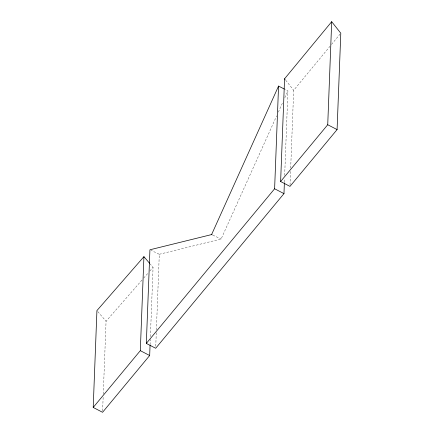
<?xml version="1.0" encoding="UTF-8"?>
<svg xmlns="http://www.w3.org/2000/svg" width="434" height="434" viewBox="0 0 434 434"><rect width="100%" height="100%" fill="white"/><g stroke="black" fill="none" stroke-linecap="round" stroke-linejoin="round"><path stroke-width="0.33" stroke-dasharray="2.17 1.63" d="M102.619 410.949L103.162 396.79M103.265 394.094L106.064 321.258L142.151 279.859M150.083 344.748L150.294 339.361M150.397 336.67L153.061 267.344L150.202 264.008M155.763 346.24L156.283 332.715M156.386 330.008L159.294 254.275L151.097 250.347M284.411 182.134L284.541 178.754M284.671 175.374L287.916 90.89L284.992 89.388M290.037 185.02L290.585 170.812M290.688 168.104L293.677 90.299L330.014 46.264M159.294 254.275L221.118 239.025L276.659 115.867M278.34 112.135L282.691 102.478M284.872 97.65L287.916 90.89M331.554 44.398L340.023 34.14M143.687 278.096L148.292 272.812M149.811 271.071L153.061 267.344M212.785 235.13L221.118 239.025M97.796 311.596L106.064 321.258M285.713 80.23L293.677 90.299"/><path stroke-width="0.65" d="M150.061 345.421L149.67 355.517L102.565 412.3L93.207 407.445L96.928 310.581L143.925 256.668L149.632 263.34M93.207 407.445L140.312 350.661L143.925 256.668M284.384 182.806L283.972 193.624L155.687 348.269L146.329 343.413L149.925 249.783L211.597 234.577L212.193 234.854M146.329 343.413L274.613 188.768L278.557 86.078L284.406 89.084M280.624 181.52L284.574 78.787L331.69 21.7L340.793 33.206L337.088 129.592L289.983 186.376L280.624 181.52L327.73 124.737L331.69 21.7M211.597 234.577L278.557 86.078M327.73 124.737L337.088 129.592M274.613 188.768L283.972 193.624M140.312 350.661L149.67 355.517M284.574 78.787L285.143 79.509"/></g></svg>
